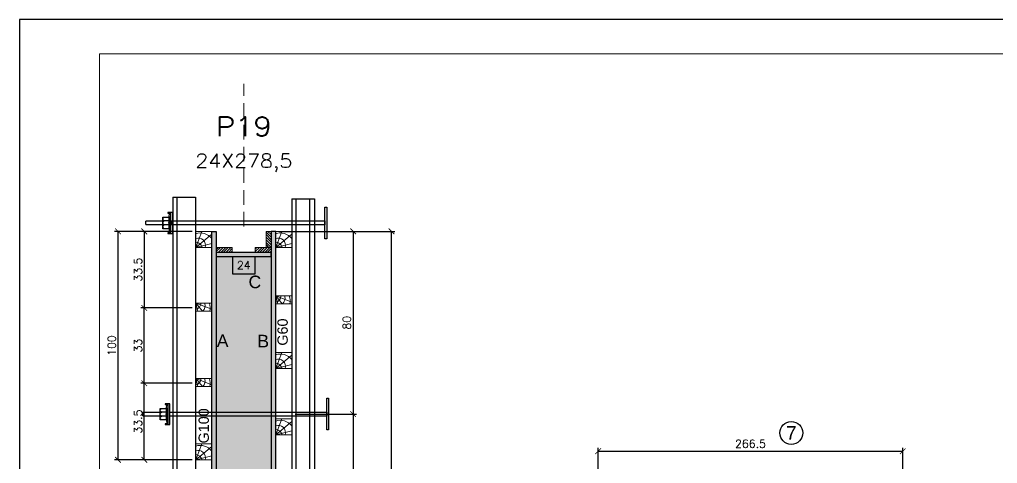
# Model space of a CAD drawing. Extents: x -23436 to 4767, y -3862 to 10024.
# Drawn here: x -19091 to -18236, y 2444 to 2832 of the extents above; entities that cross this region are included whole.
import ezdxf
from ezdxf.enums import TextEntityAlignment as Align

# ---------------------------------------------------------------- set-up
doc = ezdxf.new("R2010")
doc.units = 0
doc.header["$PDMODE"] = 2
doc.header["$PDSIZE"] = 10
doc.linetypes.add('CABLIN', pattern=[0.35, 0.25, -0.1])
doc.linetypes.add('HIDDEN', pattern=[9.525, 6.35, -3.175])
doc.layers.get('0').update_dxf_attribs({"lineweight": 13})
doc.layers.get('Defpoints').update_dxf_attribs({"lineweight": 13})
for name, color, linetype in [('Barra de Ancoragem', 20, 'Continuous'), ('CHAPA', 1, 'Continuous'), ('Concreto', 250, 'HIDDEN'), ('Cota', 4, 'Continuous'), ('Cota Seção (2x)', 4, 'Continuous'), ('Hachura', 252, 'CABLIN'), ('MB Logo', 254, 'Continuous'), ('MEIO_PONT', 93, 'Continuous'), ('Perfil Metálico', 224, 'Continuous'), ('Romaneio', 10, 'Continuous'), ('Texto de Titulo', 7, 'Continuous'), ('Texto Qtd Sarr', 242, 'Continuous'), ('TEXTO_GERAL', 7, 'Continuous')]:
    doc.layers.add(name, color=color, linetype=linetype)
for name, color, linetype, lineweight in [('cotas', 4, 'Continuous', 13), ('FOLHA MB', 7, 'Continuous', 13), ('Madeira', 100, 'Continuous', 13), ('sarrafo', 93, 'Continuous', 13), ('Texto Seção', 7, 'Continuous', 15)]:
    doc.layers.add(name, color=color, linetype=linetype, lineweight=lineweight)
doc.layers.add('Laje_Perimetro', color=7, linetype='Continuous', plot=False)
doc.styles.add('ARIAL', font='arial.ttf', dxfattribs={"oblique": 15, "height": 25})
doc.styles.add('ROMANS', font='romans.shx')
doc.styles.add('SANSSERIF', font='sas_____.pfb')
doc.dimstyles.new('COTA SECAO', dxfattribs={"dimtxt": 7, "dimasz": 5, "dimexe": 3, "dimexo": 3, "dimgap": 2, "dimtad": 3, "dimdec": 1, "dimlfac": 0.5, "dimzin": 12, "dimdsep": 46, "dimtxsty": 'ROMANS', "dimblk": 'ARCHTICK', "dimcen": 0, "dimclrd": 4, "dimclre": 4, "dimclrt": 1, "dimadec": 1, "dimazin": 3, "dimtfac": 1, "dimtdec": 1, "dimtmove": 0, "dimatfit": 3, "dimldrblk": 'OBLIQUE', "dimfxl": 0, "dimtolj": 1, "dimtzin": 12, "dimarcsym": 0})
doc.dimstyles.new('PAINEL', dxfattribs={"dimtxt": 7, "dimasz": 5, "dimexe": 3, "dimexo": 3, "dimgap": 3, "dimtad": 1, "dimdec": 1, "dimzin": 12, "dimdsep": 46, "dimtxsty": 'ROMANS', "dimblk": 'ARCHTICK', "dimcen": 0, "dimclrd": 4, "dimclre": 4, "dimclrt": 1, "dimadec": 1, "dimazin": 3, "dimtfac": 1, "dimtdec": 1, "dimtmove": 0, "dimatfit": 3, "dimldrblk": 'OBLIQUE', "dimfxl": 0, "dimtolj": 1, "dimtzin": 12, "dimarcsym": 0})
doc.dimstyles.new('SECÇÃO 2', dxfattribs={"dimtxt": 7, "dimasz": 6, "dimexe": 0.18, "dimexo": 2, "dimgap": -4, "dimtad": 3, "dimdec": 1, "dimlfac": 0.5, "dimzin": 12, "dimdsep": 46, "dimtxsty": 'ROMANS', "dimblk": 'ARCHTICK', "dimcen": 0.09, "dimse1": 1, "dimse2": 1, "dimsd1": 1, "dimsd2": 1, "dimclrd": 180, "dimclre": 5, "dimclrt": 1, "dimadec": 0, "dimazin": 3, "dimtfac": 1, "dimtdec": 1, "dimtofl": 0, "dimtmove": 0, "dimatfit": 3, "dimldrblk": 'ARCHTICK', "dimfxl": 0, "dimtolj": 1, "dimtzin": 0, "dimarcsym": 0})

# ---------------------------------------------------------------- blocks, each defined once
blk = doc.blocks.new('A$C169d8357')
at = {"layer": 'FOLHA MB', "color": 1}
for points in [[(0, 1199.94), (0, 149.94), (1485.02, 149.94), (1485.02, 1199.94)], [(70, 1169.94), (70, 179.94), (1455.02, 179.94), (1455.02, 1169.94)]]:
    blk.add_lwpolyline(points, close=True, dxfattribs=at)
blk = doc.blocks.new('ERTYERTYUYTURTYUTRYU')
at = {"layer": 'Barra de Ancoragem'}
for p, q in [((8963.33, 10873.8), (8963.33, 10855.54)), ((8964.88, 10869.68), (8964.1, 10873.21)), ((8985.14, 10863.2), (8985.14, 10866.14)), ((8964.88, 10859.66), (8964.1, 10856.13))]:
    blk.add_line(p, q, dxfattribs=at)
at = {"layer": 'Barra de Ancoragem', "flags": 128}
for points in [[(8961.54, 10855.54), (8961.54, 10873.8), (8963.33, 10873.8), (8963.33, 10855.54)], [(8963.33, 10873.8), (8965.7, 10873.8), (8965.7, 10873.21), (8963.33, 10873.21)], [(8963.33, 10869.68), (8964.88, 10869.68), (8964.88, 10859.66), (8963.33, 10859.66)], [(8963.33, 10856.13), (8965.7, 10856.13), (8965.7, 10855.54), (8963.33, 10855.54)]]:
    blk.add_lwpolyline(points, close=True, dxfattribs=at)
for points in [[(8964.88, 10859.66), (8970.14, 10859.66), (8970.14, 10869.68), (8964.88, 10869.68)], [(8985.14, 10863.2), (8970.14, 10863.2), (8970.14, 10866.14), (8985.14, 10866.14)], [(8964.88, 10864.37), (8963.33, 10864.37), (8963.33, 10864.96), (8964.88, 10864.96), (8964.88, 10864.37), (8964.88, 10864.96)]]:
    blk.add_lwpolyline(points, dxfattribs=at)
for points in [[(8964.88, 10866.44), (8968.96, 10866.44, 0.729796), (8968.96, 10869.68, 0.729796)], [(8964.88, 10862.9), (8968.96, 10862.9, 0.666667), (8968.96, 10866.44, 0.666667)]]:
    blk.add_lwpolyline(points, format="xyb", dxfattribs=at)
at = {"layer": 'Barra de Ancoragem'}
blk.add_arc((8968.44, 10861.28), 1.7, 287.75636, 72.24364, dxfattribs=at)
blk = doc.blocks.new('*D4109')
at = {"layer": 'Cota Seção (2x)', "color": 180, "lineweight": -2, "transparency": 16777216}
for p, q in [((-18886.76, 2226.22), (-18901.76, 2225.96)), ((-18901.76, 2225.96), (-18901.13, 2189.97)), ((-18886.14, 2190.23), (-18886.76, 2226.22)), ((-18901.13, 2189.97), (-18886.14, 2190.23))]:
    blk.add_line(p, q, dxfattribs=at)
at = {"layer": 'Defpoints', "color": 0, "transparency": 16777216}
for p in [(-18912.72, 2624.1), (-18871.25, 2624.82), (-18871.25, 2067.8)]:
    blk.add_point(p, dxfattribs=at)
at = {"layer": 'Cota Seção (2x)', "color": 1, "transparency": 16777216, "insert": (-18893.95, 2208.09), "char_height": 7, "attachment_point": 5, "rotation": 271.00154, "style": 'ROMANS'}
blk.add_mtext('\\A1;278.5', dxfattribs=at)
blk = doc.blocks.new('_ArchTick')
at = {"color": 0, "linetype": 'ByBlock', "const_width": 0.15}
blk.add_lwpolyline([(-0.5, -0.5), (0.5, 0.5)], dxfattribs=at)
blk = doc.blocks.new('*D4110')
at = {"layer": 'Cota Seção (2x)', "color": 180, "lineweight": -2, "transparency": 16777216}
for p, q in [((-18885.41, 2624.64), (-18905.08, 2624.64)), ((-18905.08, 2624.64), (-18905.08, 2609.64)), ((-18885.41, 2609.64), (-18885.41, 2624.64)), ((-18905.08, 2609.64), (-18885.41, 2609.64))]:
    blk.add_line(p, q, dxfattribs=at)
at = {"layer": 'Defpoints', "color": 0, "transparency": 16777216}
for p in [(-18919.25, 2607.5), (-18919.25, 2605.64), (-18871.25, 2607.5)]:
    blk.add_point(p, dxfattribs=at)
at = {"layer": 'Cota Seção (2x)', "color": 1, "transparency": 16777216, "insert": (-18895.25, 2617.14), "char_height": 7, "attachment_point": 5, "style": 'ROMANS'}
blk.add_mtext('\\A1;24', dxfattribs=at)
blk = doc.blocks.new('*D4111')
at = {"layer": 'Cota', "color": 4, "lineweight": -2, "transparency": 16777216}
for p, q in [((-18864.25, 2646.82), (-18762.97, 2646.82)), ((-18765.97, 2045.8), (-18765.97, 2646.82)), ((-18864.25, 2045.8), (-18762.97, 2045.8))]:
    blk.add_line(p, q, dxfattribs=at)
at = {"layer": 'Defpoints', "color": 0, "transparency": 16777216}
for p in [(-18867.25, 2646.82), (-18765.97, 2646.82), (-18867.25, 2045.8)]:
    blk.add_point(p, dxfattribs=at)
at = {"layer": 'Cota', "color": 4, "lineweight": -2, "transparency": 16777216, "xscale": 5, "yscale": 5, "zscale": 5}
for p, rotation in [((-18765.97, 2646.82), 90), ((-18765.97, 2045.8), 270)]:
    blk.add_blockref('_ArchTick', p, dxfattribs=dict(at, rotation=rotation))
at = {"layer": 'Cota', "color": 1, "transparency": 16777216, "insert": (-18771.47, 2346.31), "char_height": 7, "attachment_point": 5, "rotation": 90, "style": 'ROMANS'}
blk.add_mtext('\\A1;300.5', dxfattribs=at)
blk = doc.blocks.new('_OBLIQUE')
at = {"color": 0, "linetype": 'ByBlock', "lineweight": -2}
for p, q in [((0, 0), (-1, 0)), ((-0.5, -0.5), (0.5, 0.5))]:
    blk.add_line(p, q, dxfattribs=at)
blk = doc.blocks.new('titulo1')
at = {"layer": 'Defpoints', "color": 252, "linetype": 'HIDDEN', "ltscale": 2}
blk.add_line((0, 0), (0, 125), dxfattribs=at)
at = {"layer": 'Defpoints', "style": 'ROMANS', "oblique": 15}
blk.add_attdef('FOLHA', text='', height=10, dxfattribs=at).set_placement((0, 15.58), align=Align.MIDDLE_CENTER)
at = {"layer": 'Texto Qtd Sarr', "color": 3, "style": 'ROMANS', "oblique": 15}
for tag, height, p in [('TITULO', 17, (0, 71.45)), ('SEÇÃO', 12, (0, 41.55))]:
    blk.add_attdef(tag, text='', height=height, dxfattribs=at).set_placement(p, align=Align.MIDDLE_CENTER)
blk = doc.blocks.new('PONTALETE')
at = {"layer": 'Madeira'}
for q in [(2.71, 7), (7, 5.76), (7, 1.74)]:
    blk.add_line((0, 0), q, dxfattribs=at)
blk.add_lwpolyline([(0, 0), (7, 0), (7, 7), (0, 7)], close=True, dxfattribs=at)
for centre, radius, start, end in [((2.04, 0.06), 6.23, 37.2818, 109.0913), ((1.09, 0.9), 3.19, 343.603, 109.9847), ((-0.21, -0.78), 3.09, 14.6322, 86.0383)]:
    blk.add_arc(centre, radius, start, end, dxfattribs=at)
blk = doc.blocks.new('MEIO PONTALETE')
at = {"layer": 'Madeira'}
for q in [(2.71, 7), (3.5, 2.88), (3.5, 0.87)]:
    blk.add_line((0, 0), q, dxfattribs=at)
blk.add_lwpolyline([(0, 0), (3.5, 0), (3.5, 7), (0, 7)], close=True, dxfattribs=at)
for centre, radius, start, end in [((2.04, 0.06), 6.23, 76.4499, 109.0913), ((1.09, 0.9), 3.19, 40.9063, 109.9847), ((-0.21, -0.78), 3.09, 14.6322, 86.0383)]:
    blk.add_arc(centre, radius, start, end, dxfattribs=at)
blk = doc.blocks.new('*D4283')
at = {"layer": 'cotas', "color": 4, "lineweight": -2, "transparency": 16777216}
for p, q in [((-18585.17, 2420.15), (-18585.17, 2457.34)), ((-18318.67, 2420.15), (-18318.67, 2457.34)), ((-18585.17, 2454.34), (-18318.67, 2454.34))]:
    blk.add_line(p, q, dxfattribs=at)
at = {"layer": 'Defpoints', "color": 0, "transparency": 16777216}
for p in [(-18318.67, 2454.34), (-18585.17, 2417.15), (-18318.67, 2417.15)]:
    blk.add_point(p, dxfattribs=at)
at = {"layer": 'cotas', "color": 4, "lineweight": -2, "transparency": 16777216, "xscale": 5, "yscale": 5, "zscale": 5, "rotation": 180}
blk.add_blockref('_ArchTick', (-18585.17, 2454.34), dxfattribs=at)
at = {"layer": 'cotas', "color": 4, "lineweight": -2, "transparency": 16777216, "xscale": 5, "yscale": 5, "zscale": 5}
blk.add_blockref('_ArchTick', (-18318.67, 2454.34), dxfattribs=at)
at = {"layer": 'cotas', "color": 1, "transparency": 16777216, "insert": (-18451.92, 2460.84), "char_height": 7, "attachment_point": 5, "style": 'ROMANS'}
blk.add_mtext('\\A1;266.5', dxfattribs=at)
blk = doc.blocks.new('*D4689')
at = {"layer": 'Cota Seção (2x)', "color": 4, "lineweight": -2, "transparency": 16777216}
for p, q in [((-18940.26, 2513.82), (-18985.27, 2513.82)), ((-18982.27, 2446.82), (-18982.27, 2513.82)), ((-18940.29, 2446.82), (-18985.27, 2446.82))]:
    blk.add_line(p, q, dxfattribs=at)
at = {"layer": 'Defpoints', "color": 0, "transparency": 16777216}
for p in [(-18982.27, 2513.82), (-18937.26, 2513.82), (-18937.29, 2446.82)]:
    blk.add_point(p, dxfattribs=at)
at = {"layer": 'Cota Seção (2x)', "color": 4, "lineweight": -2, "transparency": 16777216, "xscale": 5, "yscale": 5, "zscale": 5}
for p, rotation in [((-18982.27, 2513.82), 90), ((-18982.27, 2446.82), 270)]:
    blk.add_blockref('_ArchTick', p, dxfattribs=dict(at, rotation=rotation))
at = {"layer": 'Cota Seção (2x)', "color": 1, "transparency": 16777216, "insert": (-18987.77, 2480.32), "char_height": 7, "attachment_point": 5, "rotation": 90, "style": 'ROMANS'}
blk.add_mtext('\\A1;33.5', dxfattribs=at)
blk = doc.blocks.new('*D4690')
at = {"layer": 'Cota Seção (2x)', "color": 4, "lineweight": -2, "transparency": 16777216}
for p, q in [((-18940.29, 2646.82), (-18985.27, 2646.82)), ((-18982.27, 2646.82), (-18982.27, 2579.78)), ((-18940.28, 2579.78), (-18985.27, 2579.78))]:
    blk.add_line(p, q, dxfattribs=at)
at = {"layer": 'Defpoints', "color": 0, "transparency": 16777216}
for p in [(-18937.29, 2646.82), (-18982.27, 2579.78), (-18937.28, 2579.78)]:
    blk.add_point(p, dxfattribs=at)
at = {"layer": 'Cota Seção (2x)', "color": 4, "lineweight": -2, "transparency": 16777216, "xscale": 5, "yscale": 5, "zscale": 5}
for p, rotation in [((-18982.27, 2646.82), 90), ((-18982.27, 2579.78), 270)]:
    blk.add_blockref('_ArchTick', p, dxfattribs=dict(at, rotation=rotation))
at = {"layer": 'Cota Seção (2x)', "color": 1, "transparency": 16777216, "insert": (-18987.77, 2613.3), "char_height": 7, "attachment_point": 5, "rotation": 90, "style": 'ROMANS'}
blk.add_mtext('\\A1;33.5', dxfattribs=at)
blk = doc.blocks.new('*D4691')
at = {"layer": 'Cota Seção (2x)', "color": 4, "lineweight": -2, "transparency": 16777216}
for p, q in [((-18940.28, 2579.78), (-18985.27, 2579.78)), ((-18982.27, 2513.82), (-18982.27, 2579.78)), ((-18940.29, 2513.82), (-18985.27, 2513.82))]:
    blk.add_line(p, q, dxfattribs=at)
at = {"layer": 'Defpoints', "color": 0, "transparency": 16777216}
for p in [(-18982.27, 2579.78), (-18937.28, 2579.78), (-18937.29, 2513.82)]:
    blk.add_point(p, dxfattribs=at)
at = {"layer": 'Cota Seção (2x)', "color": 4, "lineweight": -2, "transparency": 16777216, "xscale": 5, "yscale": 5, "zscale": 5}
for p, rotation in [((-18982.27, 2579.78), 90), ((-18982.27, 2513.82), 270)]:
    blk.add_blockref('_ArchTick', p, dxfattribs=dict(at, rotation=rotation))
at = {"layer": 'Cota Seção (2x)', "color": 1, "transparency": 16777216, "insert": (-18987.77, 2546.8), "char_height": 7, "attachment_point": 5, "rotation": 90, "style": 'ROMANS'}
blk.add_mtext('\\A1;33', dxfattribs=at)
blk = doc.blocks.new('*D4692')
at = {"layer": 'Cota Seção (2x)', "color": 4, "lineweight": -2, "transparency": 16777216}
for p, q in [((-18940.25, 2646.82), (-19008.26, 2646.82)), ((-19005.26, 2446.82), (-19005.26, 2646.82)), ((-18940.29, 2446.82), (-19008.26, 2446.82))]:
    blk.add_line(p, q, dxfattribs=at)
at = {"layer": 'Defpoints', "color": 0, "transparency": 16777216}
for p in [(-19005.26, 2646.82), (-18937.25, 2646.82), (-18937.29, 2446.82)]:
    blk.add_point(p, dxfattribs=at)
at = {"layer": 'Cota Seção (2x)', "color": 4, "lineweight": -2, "transparency": 16777216, "xscale": 5, "yscale": 5, "zscale": 5}
for p, rotation in [((-19005.26, 2646.82), 90), ((-19005.26, 2446.82), 270)]:
    blk.add_blockref('_ArchTick', p, dxfattribs=dict(at, rotation=rotation))
at = {"layer": 'Cota Seção (2x)', "color": 1, "transparency": 16777216, "insert": (-19010.76, 2546.82), "char_height": 7, "attachment_point": 5, "rotation": 90, "style": 'ROMANS'}
blk.add_mtext('\\A1;100', dxfattribs=at)
blk = doc.blocks.new('*D4697')
at = {"layer": 'Cota Seção (2x)', "color": 4, "lineweight": -2, "transparency": 16777216}
for p, q in [((-18850.31, 2646.82), (-18796.57, 2646.82)), ((-18799.57, 2646.82), (-18799.57, 2486.82)), ((-18850.31, 2486.82), (-18796.57, 2486.82))]:
    blk.add_line(p, q, dxfattribs=at)
at = {"layer": 'Defpoints', "color": 0, "transparency": 16777216}
for p in [(-18853.31, 2646.82), (-18853.31, 2486.82), (-18799.57, 2486.82)]:
    blk.add_point(p, dxfattribs=at)
at = {"layer": 'Cota Seção (2x)', "color": 4, "lineweight": -2, "transparency": 16777216, "xscale": 5, "yscale": 5, "zscale": 5}
for p, rotation in [((-18799.57, 2646.82), 90), ((-18799.57, 2486.82), 270)]:
    blk.add_blockref('_ArchTick', p, dxfattribs=dict(at, rotation=rotation))
at = {"layer": 'Cota Seção (2x)', "color": 1, "transparency": 16777216, "insert": (-18805.07, 2566.82), "char_height": 7, "attachment_point": 5, "rotation": 90, "style": 'ROMANS'}
blk.add_mtext('\\A1;80', dxfattribs=at)
blk = doc.blocks.new('*D4699')
at = {"layer": 'Cota Seção (2x)', "color": 4, "lineweight": -2, "transparency": 16777216}
for p, q in [((-18807.06, 2486.82), (-18796.57, 2486.82)), ((-18799.57, 2486.82), (-18799.57, 2356.72)), ((-18830.31, 2356.72), (-18796.57, 2356.72))]:
    blk.add_line(p, q, dxfattribs=at)
at = {"layer": 'Defpoints', "color": 0, "transparency": 16777216}
for p in [(-18810.06, 2486.82), (-18833.31, 2356.72), (-18799.57, 2356.72)]:
    blk.add_point(p, dxfattribs=at)
at = {"layer": 'Cota Seção (2x)', "color": 4, "lineweight": -2, "transparency": 16777216, "xscale": 5, "yscale": 5, "zscale": 5}
for p, rotation in [((-18799.57, 2486.82), 90), ((-18799.57, 2356.72), 270)]:
    blk.add_blockref('_ArchTick', p, dxfattribs=dict(at, rotation=rotation))
at = {"layer": 'Cota Seção (2x)', "color": 1, "transparency": 16777216, "insert": (-18805.07, 2421.77), "char_height": 7, "attachment_point": 5, "rotation": 90, "style": 'ROMANS'}
blk.add_mtext('\\A1;65', dxfattribs=at)

msp = doc.modelspace()

# ---------------------------------------------------------------- hatches: boundary and pattern name
at = {"layer": 'Concreto'}
h = msp.add_hatch(dxfattribs=at)
h.set_pattern_fill('AR-CONC', color=256, scale=0.1, angle=90)
h.set_pattern_definition([(140, (-8380.234, -5880.534), (1.593909, 18.218467), [1.905, -20.955]), (85, (-8380.234, -5880.534), (-19.105685, -3.524342), [1.524, -16.764058]), (190.45144, (-8380.101, -5879.015), (-17.511775, 14.694125), [1.619, -17.809024]), (136.1842, (-8385.314, -5880.534), (4.204233, 27.107904), [2.8575, -31.4325]), (186.63556, (-8384.963, -5878.275), (-24.74261, 23.740413), [2.4285, -26.71356]), (81.18415, (-8385.314, -5880.534), (-24.74261, 23.740413), [2.285997, -25.145973]), (111, (-8384.044, -5877.994), (10.22652, 15.161439), [1.905, -20.955]), (56, (-8384.044, -5877.994), (-18.418797, 6.180203), [1.524, -16.764]), (161.45145, (-8383.192, -5876.73), (-8.192277, 21.341642), [1.619, -17.808994]), (127.5, (-8380.234, -5880.5336), (-8.455504, 0.3088603), [0, -16.5608, 0, -17.018, 0, -16.8275]), (97.5, (-8380.234, -5880.534), (-10.0180575, 6.681966), [0, -9.7028, 0, -16.1798, 0, -6.4135]), (57.5, (-8380.234, -5886.198), (0.5728744, 13.5590595), [0, -6.35, 0, -19.812, 0, -26.289]), (47.5, (-8380.234, -5888.738), (-2.542649, 14.812918), [0, -8.255, 0, -13.1572, 0, -18.669])])
h.paths.add_polyline_path([(-18919.247, 2068.054), (-18919.247, 2624.886), (-18871.247, 2624.386), (-18871.247, 2067.554)])
at = {"layer": 'Hachura'}
h = msp.add_hatch(color=256, dxfattribs=at)
h.dxf.hatch_style = 1
h.paths.add_polyline_path([(-18919.247, 2045.804), (-18923.247, 2045.804), (-18923.247, 2646.824), (-18919.247, 2646.824)])
h = msp.add_hatch(dxfattribs=at)
h.set_pattern_fill('ANSI31', color=256, scale=0.5, angle=450, style=0)
h.set_pattern_definition([(135, (-41800.655, 11770.7758), (-1.12253202, -1.12253202), [])])
h.paths.add_polyline_path([(-18871.247, 2632.824), (-18875.647, 2632.824), (-18875.647, 2646.824), (-18871.247, 2646.824)])
h = msp.add_hatch(color=256, dxfattribs=at)
h.dxf.hatch_style = 1
h.paths.add_polyline_path([(-18871.247, 2045.804), (-18867.247, 2045.804), (-18867.247, 2646.824), (-18871.247, 2646.824)])
h = msp.add_hatch(dxfattribs=at)
h.set_pattern_fill('ANSI31', color=256, scale=0.5, angle=540, style=0)
h.set_pattern_definition([(225, (-28408.1987, -20296.5842), (1.12253202, -1.12253202), [])])
h.paths.add_polyline_path([(-18919.247, 2632.824), (-18919.247, 2628.424), (-18905.247, 2628.424), (-18905.247, 2632.824)])
h = msp.add_hatch(color=256, dxfattribs=at)
h.dxf.hatch_style = 1
h.paths.add_polyline_path([(-18919.247, 2628.424), (-18919.247, 2624.824), (-18871.247, 2624.824), (-18871.247, 2628.424)])
h = msp.add_hatch(dxfattribs=at)
h.set_pattern_fill('ANSI31', color=256, scale=0.5, angle=540, style=0)
h.set_pattern_definition([(225, (-28374.1987, -20296.5842), (1.12253202, -1.12253202), [])])
h.paths.add_polyline_path([(-18885.247, 2632.824), (-18885.247, 2628.424), (-18871.247, 2628.424), (-18871.247, 2632.824)])

# ---------------------------------------------------------------- linework, layer by layer
for points in [[(-18923.247, 2446.824), (-18937.247, 2446.824), (-18937.247, 2646.824), (-18923.247, 2646.824)], [(-18853.314, 2646.824), (-18867.314, 2646.824), (-18867.314, 2526.824), (-18853.314, 2526.824)], [(-18853.247, 2282.813), (-18867.247, 2282.813), (-18867.247, 2482.813), (-18853.247, 2482.813)]]:
    msp.add_lwpolyline(points, close=True)
at = {"layer": 'Barra de Ancoragem', "flags": 128}
for points in [[(-18822.673, 2668.041), (-18822.673, 2640.305), (-18824.273, 2640.305), (-18824.273, 2668.041)], [(-18824.273, 2652.397), (-18958.324, 2652.397), (-18958.324, 2655.949), (-18824.273, 2655.949)], [(-18821.047, 2500.692), (-18821.047, 2472.956), (-18822.647, 2472.956), (-18822.647, 2500.692)], [(-18822.673, 2485.025), (-18959.832, 2485.025), (-18959.832, 2488.576), (-18822.673, 2488.576)]]:
    msp.add_lwpolyline(points, close=True, dxfattribs=at)
at = {"layer": 'CHAPA'}
for points in [[(-18919.247, 2045.804), (-18923.247, 2045.804), (-18923.247, 2646.824), (-18919.247, 2646.824)], [(-18871.247, 2045.804), (-18867.247, 2045.804), (-18867.247, 2646.824), (-18871.247, 2646.824)], [(-18919.247, 2628.424), (-18919.247, 2624.824), (-18871.247, 2624.824), (-18871.247, 2628.424)]]:
    msp.add_lwpolyline(points, close=True, dxfattribs=at)
at = {"layer": 'Laje_Perimetro'}
msp.add_lwpolyline([(-17606.377, 2832.259), (-19091.397, 2832.259), (-19091.397, 1782.259), (-17606.377, 1782.259)], close=True, dxfattribs=at)
at = {"layer": 'Perfil Metálico'}
for p, q in [((-18957.432, 2676.881), (-18957.432, 2011.881)), ((-18957.432, 2676.881), (-18937.432, 2676.881)), ((-18953.432, 2011.881), (-18953.432, 2676.881)), ((-18937.432, 2676.881), (-18937.432, 2011.881)), ((-18853.314, 2675.282), (-18853.314, 2010.282)), ((-18853.314, 2675.282), (-18833.314, 2675.282)), ((-18849.314, 2010.282), (-18849.314, 2675.282)), ((-18837.314, 2010.282), (-18837.314, 2675.282)), ((-18833.314, 2675.282), (-18833.314, 2010.282))]:
    msp.add_line(p, q, dxfattribs=at)
at = {"layer": 'Romaneio'}
msp.add_circle((-18416.23, 2470.354), 10, dxfattribs=at)
at = {"layer": 'sarrafo'}
for points in [[(-18875.647, 2646.824), (-18875.647, 2632.824), (-18871.247, 2632.824), (-18871.247, 2646.824)], [(-18875.647, 2646.824), (-18875.647, 2632.824), (-18871.247, 2632.824), (-18871.247, 2646.824)], [(-18905.247, 2628.424), (-18919.247, 2628.424), (-18919.247, 2632.824), (-18905.247, 2632.824)], [(-18905.247, 2628.424), (-18919.247, 2628.424), (-18919.247, 2632.824), (-18905.247, 2632.824)], [(-18871.247, 2628.424), (-18885.247, 2628.424), (-18885.247, 2632.824), (-18871.247, 2632.824)], [(-18871.247, 2628.424), (-18885.247, 2628.424), (-18885.247, 2632.824), (-18871.247, 2632.824)]]:
    msp.add_lwpolyline(points, close=True, dxfattribs=at)

# ---------------------------------------------------------------- block references
at = {"xscale": -1}
for p in [(-9995.887, -8210.496), (-9998.287, -8377.886)]:
    msp.add_blockref('ERTYERTYUYTURTYUTRYU', p, dxfattribs=at)
at = {"layer": 'Madeira', "xscale": 2, "yscale": 2, "zscale": 2}
for p in [(-18937.247, 2632.824), (-18867.247, 2468.813), (-18937.247, 2446.824)]:
    msp.add_blockref('PONTALETE', p, dxfattribs=at)
at = {"layer": 'Madeira', "xscale": 1.999999997962732, "yscale": 1.999999997962732, "zscale": 1.999999997962732, "rotation": 269.9999999999999}
for p in [(-18937.247, 2584.049), (-18937.247, 2517.891)]:
    msp.add_blockref('MEIO PONTALETE', p, dxfattribs=at)
at = {"layer": 'MB Logo'}
msp.add_blockref('A$C169d8357', (-19091.397, 1632.321), dxfattribs=at)
at = {"layer": 'MEIO_PONT', "xscale": 2, "yscale": 2, "zscale": 2}
for p in [(-18867.314, 2632.824), (-18867.314, 2526.824)]:
    msp.add_blockref('PONTALETE', p, dxfattribs=at)
at = {"layer": 'MEIO_PONT', "xscale": 1.999999997962732, "yscale": 1.999999997962732, "zscale": 1.999999997962732, "rotation": 270}
msp.add_blockref('MEIO PONTALETE', (-18867.314, 2590.324), dxfattribs=at)
at = {"layer": 'Texto Seção'}
ref = msp.add_blockref('titulo1', (-18895.182, 2651.081), dxfattribs=at)
ref.add_attrib('TITULO', 'P19', dxfattribs={"layer": 'Texto de Titulo', "color": 7, "height": 17, "style": 'ROMANS', "width": 1.1}).set_placement((-18895.182, 2738.581), align=Align.MIDDLE_CENTER)
ref.add_attrib('SEÇÃO', '24X278,5', dxfattribs={"layer": 'Texto de Titulo', "color": 7, "height": 12, "style": 'ROMANS', "width": 1.1}).set_placement((-18895.182, 2708.581), align=Align.MIDDLE_CENTER)

# ---------------------------------------------------------------- texts
at = {"layer": 'Romaneio', "color": 0, "style": 'ARIAL'}
msp.add_text('7', height=12, dxfattribs=at).set_placement((-18416.23, 2470.354), align=Align.MIDDLE_CENTER)
at = {"layer": 'Texto Seção', "color": 0, "linetype": 'Continuous', "style": 'SANSSERIF'}
msp.add_text('G100', height=9, rotation=90, dxfattribs=at).set_placement((-18930.283, 2461.138), align=Align.MIDDLE_LEFT)
at = {"layer": 'TEXTO_GERAL', "style": 'ARIAL'}
for s, p in [('C', (-18885.524, 2602.569)), ('A', (-18913.747, 2551.034)), ('B', (-18878.22, 2550.772))]:
    msp.add_text(s, height=11, dxfattribs=at).set_placement(p, align=Align.MIDDLE_CENTER)
at = {"layer": 'TEXTO_GERAL', "color": 0, "linetype": 'Continuous', "style": 'SANSSERIF'}
msp.add_text('G60', height=9, rotation=90, dxfattribs=at).set_placement((-18861.268, 2546.748), align=Align.MIDDLE_LEFT)

# ---------------------------------------------------------------- dimensions: what is measured, and where the dimension line sits
at = {"layer": 'Cota'}
dim = msp.add_linear_dim(base=(-18765.969, 2646.824), p1=(-18867.247, 2045.804), p2=(-18867.247, 2646.824), angle=90, dimstyle='COTA SECAO', dxfattribs=at)
dim.commit()
dim.dimension.update_dxf_attribs({"geometry": '*D4111', "text_midpoint": (-18771.469, 2346.314)})
at = {"layer": 'Cota Seção (2x)'}
for base, p1, p2, angle, dimstyle, picture, middle in [((-19005.256, 2646.824), (-18937.291, 2446.824), (-18937.247, 2646.824), 90, 'COTA SECAO', '*D4692', (-19010.756, 2546.824)), ((-18982.27, 2579.783), (-18937.291, 2646.824), (-18937.276, 2579.783), 90, 'COTA SECAO', '*D4690', (-18987.77, 2613.303)), ((-18799.572, 2486.824), (-18853.314, 2646.824), (-18853.314, 2486.824), 90, 'COTA SECAO', '*D4697', (-18805.072, 2566.824)), ((-18919.247, 2605.636), (-18871.247, 2607.504), (-18919.247, 2607.504), 180, 'SECÇÃO 2', '*D4110', (-18895.247, 2617.136)), ((-18982.27, 2579.783), (-18937.291, 2513.824), (-18937.276, 2579.783), 90, 'COTA SECAO', '*D4691', (-18987.77, 2546.803)), ((-18982.27, 2513.824), (-18937.291, 2446.824), (-18937.263, 2513.824), 90, 'COTA SECAO', '*D4689', (-18987.77, 2480.324)), ((-18799.571630491, 2356.723954896), (-18810.060555376, 2486.823954894), (-18833.314426068, 2356.723954896), 90, 'COTA SECAO', '*D4699', (-18805.071630491, 2421.773954895))]:
    dim = msp.add_linear_dim(base=base, p1=p1, p2=p2, angle=angle, dimstyle=dimstyle, dxfattribs=at)
    dim.commit()
    dim.dimension.update_dxf_attribs({"geometry": picture, "text_midpoint": middle})
dim = msp.add_linear_dim(base=(-18912.723, 2624.099), p1=(-18871.247, 2067.804), p2=(-18871.247, 2624.824), angle=91.00154, dimstyle='SECÇÃO 2', dxfattribs=at)
dim.commit()
dim.dimension.update_dxf_attribs({"geometry": '*D4109', "text_midpoint": (-18905.447, 2207.893), "dimtype": 160})
at = {"layer": 'cotas'}
dim = msp.add_linear_dim(base=(-18318.67, 2454.338), p1=(-18585.17, 2417.154), p2=(-18318.67, 2417.154), dimstyle='PAINEL', override={"dimarcsym": 2}, dxfattribs=at)
dim.commit()
dim.dimension.update_dxf_attribs({"geometry": '*D4283', "text_midpoint": (-18451.92, 2460.838)})

doc.saveas('drawing.dxf')
